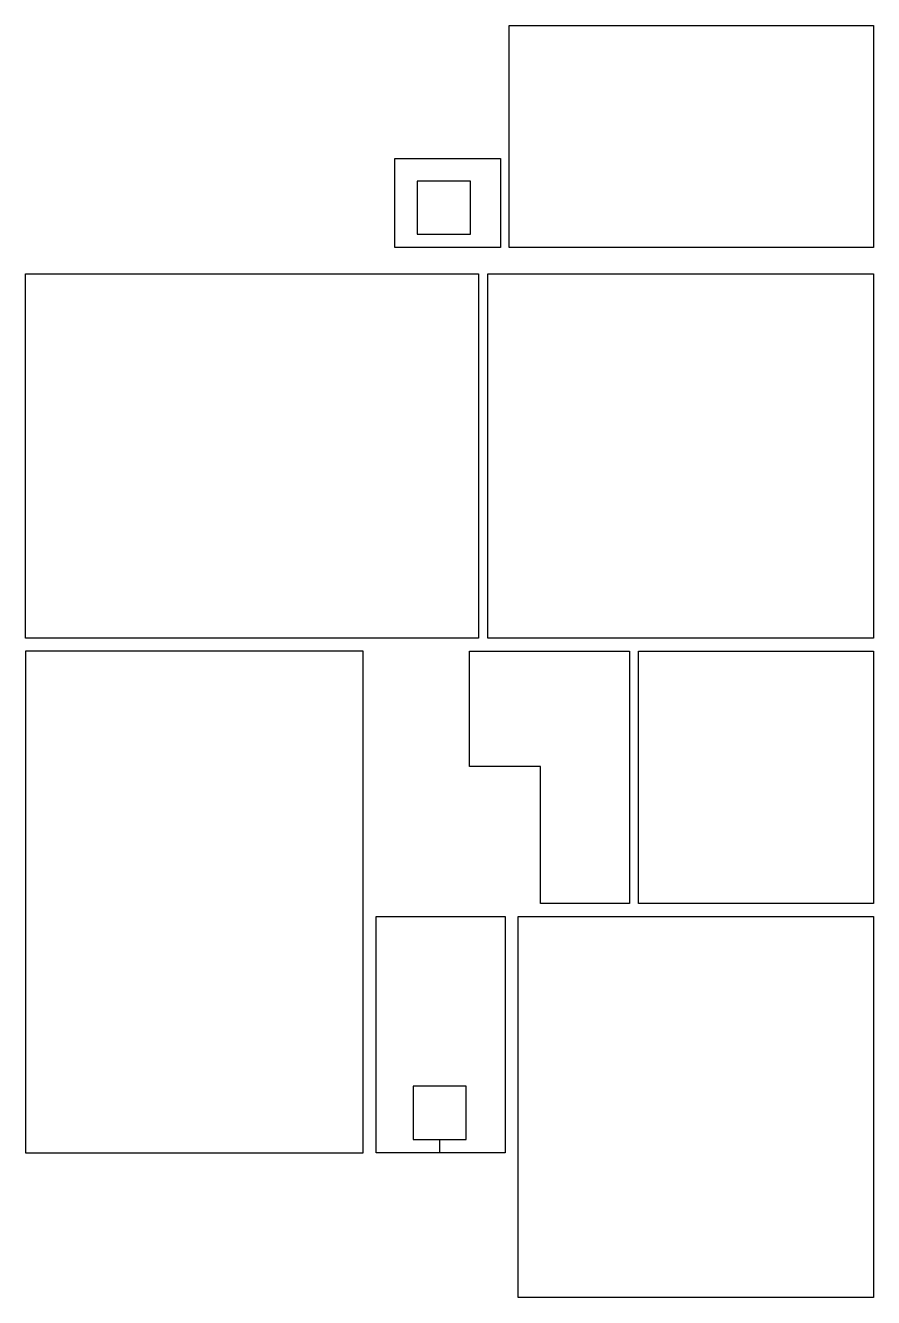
# Model space of a CAD drawing. Header units: millimetres. Extents: x 0.3 to 9.9, y 0.6 to 14.9.
import ezdxf

# ---------------------------------------------------------------- set-up
doc = ezdxf.new("R2010")
doc.units = ezdxf.units.MM
doc.layers.add('AREE LEONARDO', color=7, linetype='Continuous')

msp = doc.modelspace()

# ---------------------------------------------------------------- linework, layer by layer
at = {"layer": 'AREE LEONARDO', "color": 5}
msp.add_line((4.978, 2.242), (4.978, 2.392), dxfattribs=at)
for points in [[(5.762, 14.943), (9.864, 14.943), (9.864, 12.44), (5.762, 12.44)], [(0.313, 12.144), (5.415, 12.144), (5.415, 8.042), (0.313, 8.042)], [(5.519, 12.144), (9.864, 12.144), (9.864, 8.042), (5.519, 8.042)], [(4.115, 7.894), (0.313, 7.894), (0.313, 2.242), (4.115, 2.242)], [(5.315, 6.594), (5.315, 7.894), (7.115, 7.894), (7.115, 5.053), (6.115, 5.053), (6.115, 6.594)], [(4.263, 4.905), (5.715, 4.905), (5.715, 2.242), (4.263, 2.242)], [(5.863, 4.905), (9.864, 4.905), (9.864, 0.612), (5.863, 0.612)]]:
    msp.add_lwpolyline(points, close=True, dxfattribs=at)
at = {"layer": 'AREE LEONARDO', "color": 6}
msp.add_lwpolyline([(4.472, 13.444), (5.664, 13.444), (5.664, 12.44), (4.472, 12.44)], close=True, dxfattribs=at)
at = {"layer": 'AREE LEONARDO', "color": 1}
for points in [[(4.724, 12.59), (5.324, 12.59), (5.324, 13.19), (4.724, 13.19)], [(4.678, 2.392), (5.278, 2.392), (5.278, 2.992), (4.678, 2.992)]]:
    msp.add_lwpolyline(points, close=True, dxfattribs=at)
at = {"layer": 'AREE LEONARDO', "color": 3}
msp.add_lwpolyline([(7.217, 7.894), (9.864, 7.894), (9.864, 5.053), (7.217, 5.053)], close=True, dxfattribs=at)

doc.saveas('drawing.dxf')
